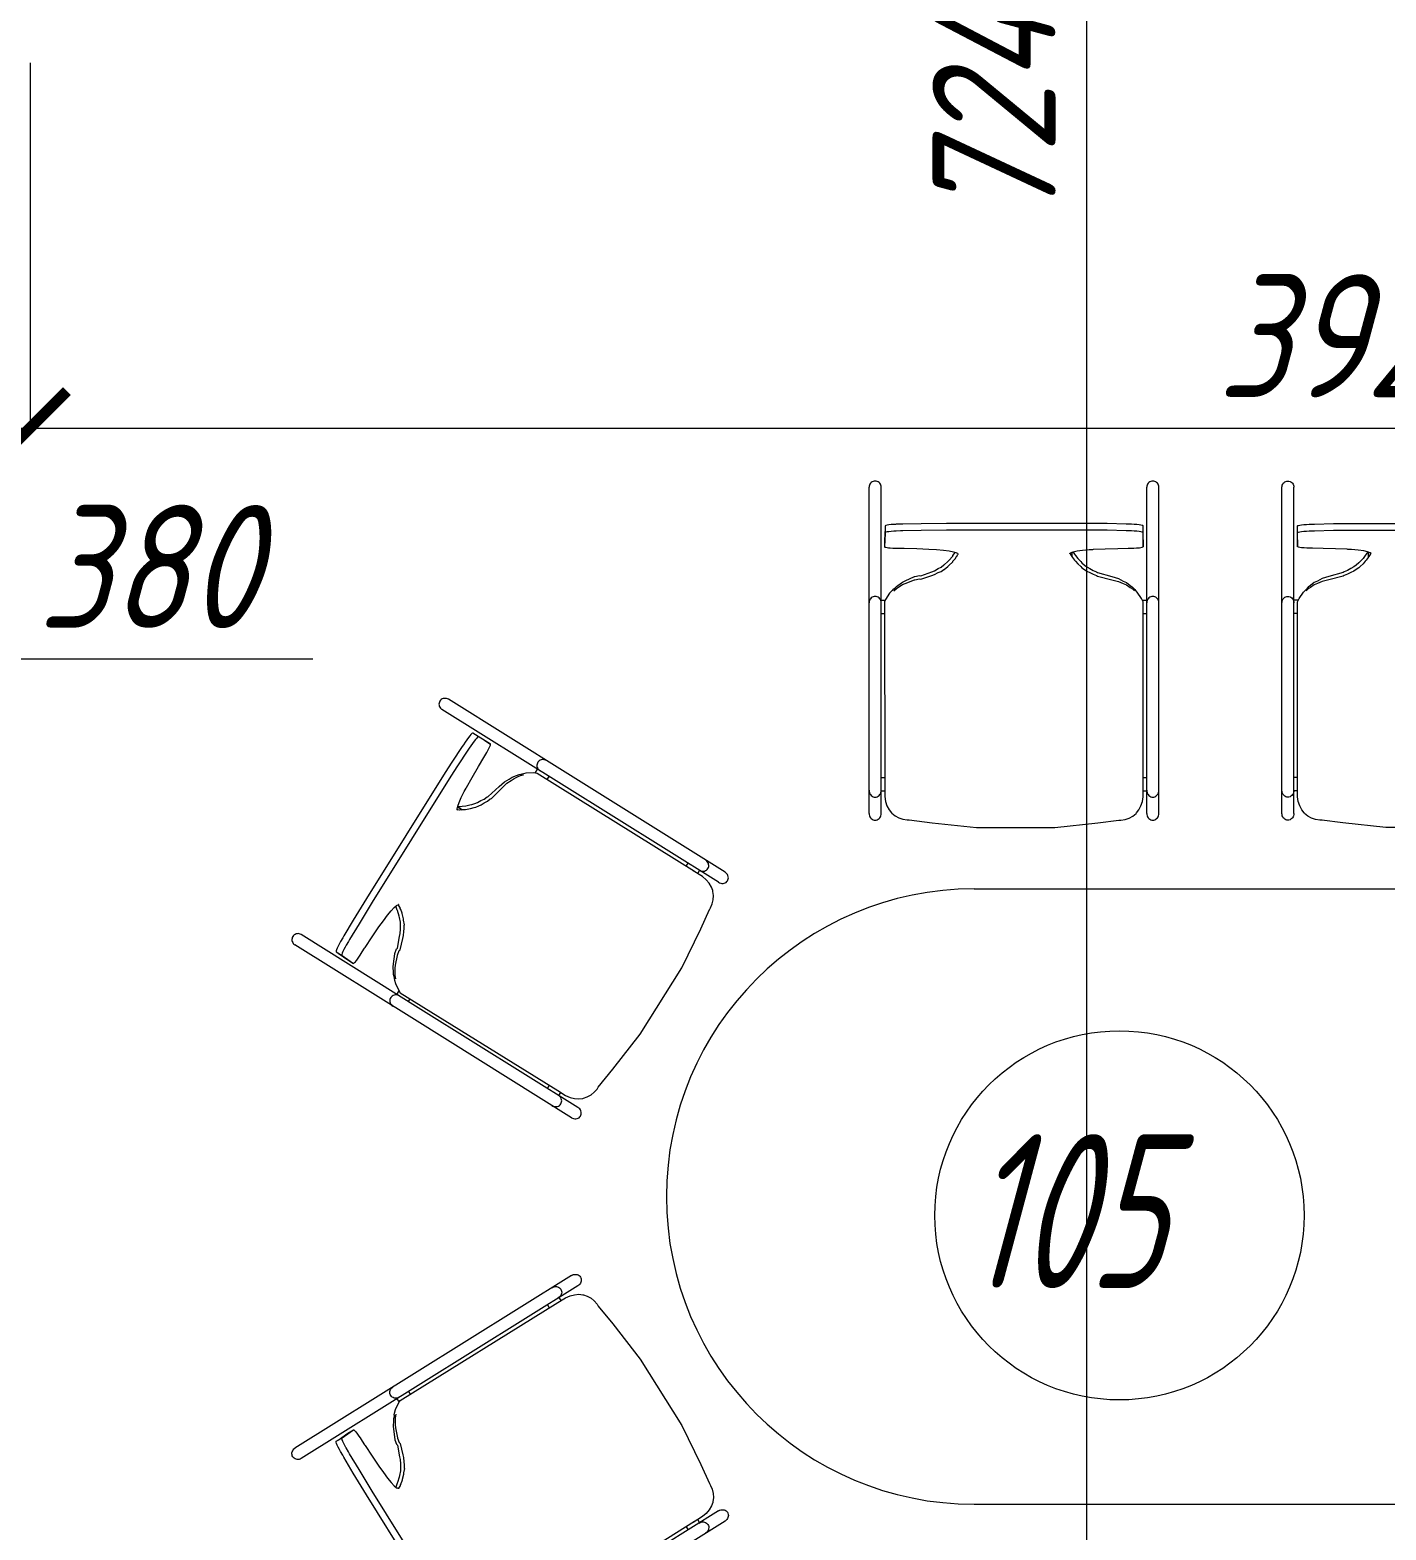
# Model space of a CAD drawing. Header units: millimetres. Extents: x 54 to 1314, y 20 to 614.
# Drawn here: x 251.22 to 273.26, y 464.37 to 488.75 of the extents above; entities that cross this region are included whole.
import ezdxf

# ---------------------------------------------------------------- set-up
doc = ezdxf.new("R2010")
doc.units = ezdxf.units.MM
for name, color, linetype, lineweight in [('A_РАЗМ.ОСНОВНЫЕ', 4, 'Continuous', 13), ('A_ТЕХНОЛОГ', 36, 'Continuous', 9), ('А_МАРК.ПОМЕЩЕНИЙ', 173, 'Continuous', 20)]:
    doc.layers.add(name, color=color, linetype=linetype, lineweight=lineweight)
doc.styles.add('ROMANS', font='romans.shx', dxfattribs={"width": 0.8, "oblique": 15})
doc.styles.add('SPDS', font='romans.shx', dxfattribs={"width": 0.85, "oblique": 15})
doc.dimstyles.new('100', dxfattribs={"dimtxt": 2, "dimasz": 1.2, "dimexe": 0, "dimexo": 1, "dimgap": 0.5, "dimtad": 1, "dimdec": 0, "dimlfac": 100, "dimdsep": 46, "dimtxsty": 'ROMANS', "dimblk1": 'ARCHTICK', "dimblk2": 'ARCHTICK', "dimsah": 1, "dimcen": 2, "dimclrd": 256, "dimclre": 256, "dimclrt": 256, "dimadec": 0, "dimazin": 2, "dimtfac": 1, "dimtdec": 0, "dimtmove": 1, "dimatfit": 3, "dimfxl": 1, "dimtvp": 1.5, "dimtolj": 1, "dimtzin": 0, "dimlwd": -1, "dimlwe": -1, "dimarcsym": 0})

# ---------------------------------------------------------------- blocks, each defined once
blk = doc.blocks.new('_ARCHTICK')
at = {"color": 0, "linetype": 'ByBlock', "const_width": 0.15}
blk.add_lwpolyline([(-0.5, -0.5), (0.5, 0.5)], dxfattribs=at)
blk = doc.blocks.new('*D289')
at = {"layer": 'A_РАЗМ.ОСНОВНЫЕ', "transparency": 16777216}
for p, q in [((269.725, 524.117), (268.388, 524.117)), ((268.388, 524.117), (268.388, 451.717)), ((259.225, 451.717), (268.388, 451.717))]:
    blk.add_line(p, q, dxfattribs=at)
at = {"layer": 'Defpoints', "color": 0, "transparency": 16777216}
for p in [(270.725, 524.117), (258.225, 451.717), (268.388, 451.717)]:
    blk.add_point(p, dxfattribs=at)
at = {"layer": 'A_РАЗМ.ОСНОВНЫЕ', "transparency": 16777216, "xscale": 1.2, "yscale": 1.2, "zscale": 1.2}
for p, rotation in [((268.388, 524.117), 90), ((268.388, 451.717), 270)]:
    blk.add_blockref('_ARCHTICK', p, dxfattribs=dict(at, rotation=rotation))
at = {"layer": 'A_РАЗМ.ОСНОВНЫЕ', "transparency": 16777216, "insert": (266.888, 487.917), "char_height": 2, "attachment_point": 5, "rotation": 90, "style": 'ROMANS'}
blk.add_mtext('\\A1;7240', dxfattribs=at)
blk = doc.blocks.new('*D295')
at = {"layer": 'A_РАЗМ.ОСНОВНЫЕ', "transparency": 16777216}
for p, q in [((247.425, 488.217), (247.425, 482.278)), ((251.225, 488.217), (251.225, 482.278)), ((247.425, 482.278), (251.225, 482.278)), ((249.325, 482.278), (250.45, 478.528)), ((250.45, 478.528), (255.819, 478.528))]:
    blk.add_line(p, q, dxfattribs=at)
at = {"layer": 'Defpoints', "color": 0, "transparency": 16777216}
for p in [(247.425, 489.217), (251.225, 489.217), (251.225, 482.278)]:
    blk.add_point(p, dxfattribs=at)
at = {"layer": 'A_РАЗМ.ОСНОВНЫЕ', "transparency": 16777216, "xscale": 1.2, "yscale": 1.2, "zscale": 1.2, "rotation": 180}
blk.add_blockref('_ARCHTICK', (247.425, 482.278), dxfattribs=at)
at = {"layer": 'A_РАЗМ.ОСНОВНЫЕ', "transparency": 16777216, "xscale": 1.2, "yscale": 1.2, "zscale": 1.2}
blk.add_blockref('_ARCHTICK', (251.225, 482.278), dxfattribs=at)
at = {"layer": 'A_РАЗМ.ОСНОВНЫЕ', "transparency": 16777216, "insert": (253.134, 480.028), "char_height": 2, "attachment_point": 5, "style": 'ROMANS'}
blk.add_mtext('\\A1;380', dxfattribs=at)
blk = doc.blocks.new('*D296')
at = {"layer": 'A_РАЗМ.ОСНОВНЫЕ', "transparency": 16777216}
for p, q in [((251.225, 488.217), (251.225, 482.278)), ((290.425, 484.126), (290.425, 482.278)), ((251.225, 482.278), (290.425, 482.278))]:
    blk.add_line(p, q, dxfattribs=at)
at = {"layer": 'Defpoints', "color": 0, "transparency": 16777216}
for p in [(251.225, 489.217), (290.425, 485.126), (290.425, 482.278)]:
    blk.add_point(p, dxfattribs=at)
at = {"layer": 'A_РАЗМ.ОСНОВНЫЕ', "transparency": 16777216, "xscale": 1.2, "yscale": 1.2, "zscale": 1.2, "rotation": 180}
blk.add_blockref('_ARCHTICK', (251.225, 482.278), dxfattribs=at)
at = {"layer": 'A_РАЗМ.ОСНОВНЫЕ', "transparency": 16777216, "xscale": 1.2, "yscale": 1.2, "zscale": 1.2}
blk.add_blockref('_ARCHTICK', (290.425, 482.278), dxfattribs=at)
at = {"layer": 'A_РАЗМ.ОСНОВНЫЕ', "transparency": 16777216, "insert": (272.853, 483.778), "char_height": 2, "attachment_point": 5, "style": 'ROMANS'}
blk.add_mtext('\\A1;3920', dxfattribs=at)
blk = doc.blocks.new('стул')
at = {"color": 0}
for p, q in [((2726.071, -5035.939), (2726.082, -5035.925)), ((2726.082, -5035.925), (2726.094, -5035.913)), ((2726.094, -5035.913), (2726.109, -5035.903)), ((2726.109, -5035.903), (2726.125, -5035.896)), ((2726.125, -5035.896), (2726.142, -5035.892)), ((2726.142, -5035.892), (2726.159, -5035.89)), ((2728.45, -5035.89), (2726.159, -5035.89)), ((2727.948, -5035.939), (2727.958, -5035.925)), ((2727.958, -5035.925), (2727.971, -5035.913)), ((2727.971, -5035.913), (2727.985, -5035.903)), ((2727.985, -5035.903), (2728.001, -5035.896)), ((2728.001, -5035.896), (2728.019, -5035.892)), ((2728.019, -5035.892), (2728.036, -5035.89)), ((2728.451, -5035.891), (2728.45, -5035.89)), ((2731.459, -5035.89), (2728.451, -5035.89)), ((2731.084, -5035.89), (2731.103, -5035.892)), ((2731.103, -5035.892), (2731.122, -5035.896)), ((2731.122, -5035.896), (2731.139, -5035.903)), ((2731.139, -5035.903), (2731.155, -5035.913)), ((2731.155, -5035.913), (2731.168, -5035.925)), ((2731.168, -5035.925), (2731.179, -5035.939)), ((2731.459, -5035.89), (2731.479, -5035.892)), ((2731.479, -5035.892), (2731.497, -5035.896)), ((2731.497, -5035.896), (2731.514, -5035.903)), ((2731.514, -5035.903), (2731.53, -5035.913)), ((2731.53, -5035.913), (2731.544, -5035.925)), ((2731.544, -5035.925), (2731.555, -5035.939)), ((2726.058, -5035.988), (2726.059, -5035.971)), ((2726.059, -5036.005), (2726.058, -5035.988)), ((2726.059, -5035.971), (2726.064, -5035.955)), ((2726.064, -5036.022), (2726.059, -5036.005)), ((2726.064, -5035.955), (2726.071, -5035.939)), ((2726.071, -5036.037), (2726.064, -5036.022)), ((2726.082, -5036.051), (2726.071, -5036.037)), ((2726.094, -5036.063), (2726.082, -5036.051)), ((2726.109, -5036.073), (2726.094, -5036.063)), ((2726.125, -5036.08), (2726.109, -5036.073)), ((2726.142, -5036.085), (2726.125, -5036.08)), ((2726.159, -5036.086), (2726.142, -5036.085)), ((2728.45, -5036.086), (2726.159, -5036.086)), ((2726.775, -5036.182), (2726.78, -5036.162)), ((2726.78, -5036.162), (2726.786, -5036.151)), ((2726.786, -5036.151), (2726.791, -5036.15)), ((2726.791, -5036.15), (2726.901, -5036.15)), ((2726.828, -5036.15), (2727.017, -5036.138)), ((2726.885, -5036.182), (2726.89, -5036.162)), ((2726.89, -5036.162), (2726.896, -5036.151)), ((2726.896, -5036.151), (2726.901, -5036.15)), ((2726.901, -5036.15), (2726.903, -5036.152)), ((2726.903, -5036.152), (2727.127, -5036.138)), ((2727.017, -5036.138), (2727.127, -5036.138)), ((2727.127, -5036.138), (2727.132, -5036.145)), ((2727.132, -5036.145), (2727.135, -5036.159)), ((2727.135, -5036.159), (2727.139, -5036.18)), ((2727.881, -5036.222), (2727.984, -5036.155)), ((2727.935, -5035.988), (2727.936, -5035.971)), ((2727.936, -5036.005), (2727.935, -5035.988)), ((2727.936, -5035.971), (2727.941, -5035.955)), ((2727.941, -5036.022), (2727.936, -5036.005)), ((2727.941, -5035.955), (2727.948, -5035.939)), ((2727.948, -5036.037), (2727.941, -5036.022)), ((2727.958, -5036.051), (2727.948, -5036.037)), ((2727.971, -5036.063), (2727.958, -5036.051)), ((2727.985, -5036.073), (2727.971, -5036.063)), ((2727.984, -5036.155), (2728.023, -5036.138)), ((2728.001, -5036.08), (2727.985, -5036.073)), ((2727.992, -5036.086), (2727.992, -5036.151)), ((2728.019, -5036.085), (2728.001, -5036.08)), ((2728.036, -5036.086), (2728.019, -5036.085)), ((2728.023, -5036.138), (2731.036, -5036.143)), ((2728.213, -5036.086), (2728.213, -5036.138)), ((2728.45, -5036.086), (2728.451, -5036.085)), ((2731.459, -5036.086), (2728.451, -5036.086)), ((2730.874, -5036.086), (2730.874, -5036.143)), ((2731.036, -5036.143), (2731.184, -5036.143)), ((2731.103, -5036.085), (2731.084, -5036.086)), ((2731.095, -5036.086), (2731.095, -5036.143)), ((2731.122, -5036.08), (2731.103, -5036.085)), ((2731.139, -5036.073), (2731.122, -5036.08)), ((2731.155, -5036.063), (2731.139, -5036.073)), ((2731.168, -5036.051), (2731.155, -5036.063)), ((2731.179, -5036.037), (2731.168, -5036.051)), ((2731.179, -5035.939), (2731.188, -5035.955)), ((2731.188, -5036.022), (2731.179, -5036.037)), ((2731.184, -5036.143), (2731.264, -5036.155)), ((2731.188, -5035.955), (2731.193, -5035.971)), ((2731.193, -5036.005), (2731.188, -5036.022)), ((2731.193, -5035.971), (2731.194, -5035.988)), ((2731.194, -5035.988), (2731.193, -5036.005)), ((2731.264, -5036.155), (2731.265, -5036.156)), ((2731.265, -5036.156), (2731.335, -5036.179)), ((2731.479, -5036.085), (2731.459, -5036.086)), ((2731.497, -5036.08), (2731.479, -5036.085)), ((2731.514, -5036.073), (2731.497, -5036.08)), ((2731.53, -5036.063), (2731.514, -5036.073)), ((2731.544, -5036.051), (2731.53, -5036.063)), ((2731.555, -5036.037), (2731.544, -5036.051)), ((2731.555, -5035.939), (2731.563, -5035.955)), ((2731.563, -5036.022), (2731.555, -5036.037)), ((2731.563, -5035.955), (2731.568, -5035.971)), ((2731.568, -5036.005), (2731.563, -5036.022)), ((2731.568, -5035.971), (2731.569, -5035.988)), ((2731.569, -5035.988), (2731.568, -5036.005)), ((2726.758, -5036.398), (2726.761, -5036.328)), ((2726.758, -5036.435), (2726.758, -5036.398)), ((2726.761, -5036.328), (2726.762, -5036.316)), ((2726.762, -5036.316), (2726.763, -5036.292)), ((2726.763, -5036.292), (2726.766, -5036.248)), ((2726.766, -5036.248), (2726.771, -5036.211)), ((2726.771, -5036.211), (2726.775, -5036.182)), ((2726.868, -5036.398), (2726.871, -5036.328)), ((2726.868, -5036.435), (2726.868, -5036.398)), ((2726.871, -5036.328), (2726.872, -5036.316)), ((2726.872, -5036.316), (2726.873, -5036.292)), ((2726.873, -5036.292), (2726.876, -5036.248)), ((2726.876, -5036.248), (2726.881, -5036.211)), ((2726.881, -5036.211), (2726.885, -5036.182)), ((2727.139, -5036.18), (2727.142, -5036.206)), ((2727.142, -5036.206), (2727.143, -5036.213)), ((2727.143, -5036.213), (2727.144, -5036.231)), ((2727.144, -5036.231), (2727.147, -5036.272)), ((2727.147, -5036.272), (2727.148, -5036.31)), ((2727.148, -5036.31), (2727.15, -5036.373)), ((2727.15, -5036.373), (2727.151, -5036.444)), ((2727.754, -5036.358), (2727.702, -5036.431)), ((2727.786, -5036.358), (2727.741, -5036.431)), ((2727.773, -5036.332), (2727.754, -5036.358)), ((2727.817, -5036.291), (2727.773, -5036.332)), ((2727.803, -5036.332), (2727.786, -5036.358)), ((2727.843, -5036.29), (2727.803, -5036.332)), ((2727.817, -5036.282), (2727.836, -5036.263)), ((2727.817, -5036.316), (2727.817, -5036.282)), ((2727.836, -5036.263), (2727.881, -5036.222)), ((2731.335, -5036.179), (2731.4, -5036.214)), ((2731.4, -5036.214), (2731.449, -5036.253)), ((2731.449, -5036.253), (2731.456, -5036.259)), ((2731.456, -5036.259), (2731.499, -5036.312)), ((2731.499, -5036.312), (2731.532, -5036.372)), ((2731.532, -5036.372), (2731.554, -5036.438)), ((2726.752, -5036.734), (2726.758, -5036.435)), ((2726.862, -5036.734), (2726.868, -5036.435)), ((2727.151, -5036.444), (2727.15, -5036.457)), ((2727.15, -5036.457), (2727.155, -5036.665)), ((2727.61, -5036.633), (2727.595, -5036.71)), ((2727.611, -5036.628), (2727.61, -5036.633)), ((2727.682, -5036.476), (2727.611, -5036.628)), ((2727.661, -5036.633), (2727.648, -5036.71)), ((2727.662, -5036.628), (2727.661, -5036.633)), ((2727.723, -5036.476), (2727.662, -5036.628)), ((2727.702, -5036.431), (2727.682, -5036.476)), ((2727.741, -5036.431), (2727.723, -5036.476)), ((2731.554, -5036.438), (2731.566, -5036.506)), ((2731.566, -5036.506), (2731.566, -5036.541)), ((2731.566, -5036.541), (2731.612, -5036.914)), ((2726.746, -5037.146), (2726.752, -5036.734)), ((2726.856, -5037.146), (2726.862, -5036.734)), ((2727.155, -5036.665), (2727.163, -5036.862)), ((2727.163, -5036.862), (2727.17, -5036.985)), ((2727.6, -5036.728), (2727.531, -5036.908)), ((2727.651, -5036.728), (2727.591, -5036.908)), ((2727.595, -5036.71), (2727.6, -5036.728)), ((2727.648, -5036.71), (2727.651, -5036.728)), ((2727.17, -5036.985), (2727.18, -5037.098)), ((2727.18, -5037.098), (2727.192, -5037.191)), ((2727.42, -5037.109), (2727.365, -5037.166)), ((2727.421, -5037.105), (2727.42, -5037.109)), ((2727.456, -5037.058), (2727.421, -5037.105)), ((2727.494, -5037.109), (2727.446, -5037.166)), ((2727.479, -5037.013), (2727.456, -5037.058)), ((2727.515, -5036.952), (2727.479, -5037.013)), ((2727.495, -5037.105), (2727.494, -5037.109)), ((2727.526, -5037.058), (2727.495, -5037.105)), ((2727.531, -5036.908), (2727.515, -5036.952)), ((2727.546, -5037.013), (2727.526, -5037.058)), ((2727.577, -5036.952), (2727.546, -5037.013)), ((2727.591, -5036.908), (2727.577, -5036.952)), ((2731.612, -5036.914), (2731.687, -5037.634)), ((2726.746, -5039.56), (2726.746, -5037.146)), ((2726.856, -5039.56), (2726.856, -5037.146)), ((2727.192, -5037.191), (2727.206, -5037.261)), ((2727.206, -5037.261), (2727.22, -5037.307)), ((2727.269, -5037.251), (2727.215, -5037.292)), ((2727.22, -5037.307), (2727.228, -5037.317)), ((2727.228, -5037.317), (2727.232, -5037.327)), ((2727.232, -5037.327), (2727.24, -5037.328)), ((2727.24, -5037.337), (2727.24, -5037.337)), ((2727.244, -5037.338), (2727.24, -5037.338)), ((2727.257, -5037.326), (2727.244, -5037.338)), ((2727.286, -5037.313), (2727.257, -5037.326)), ((2727.278, -5037.247), (2727.269, -5037.251)), ((2727.349, -5037.185), (2727.278, -5037.247)), ((2727.291, -5037.305), (2727.286, -5037.313)), ((2727.299, -5037.3), (2727.291, -5037.305)), ((2727.315, -5037.292), (2727.299, -5037.3)), ((2727.362, -5037.251), (2727.315, -5037.292)), ((2727.365, -5037.166), (2727.349, -5037.185)), ((2727.37, -5037.247), (2727.362, -5037.251)), ((2727.432, -5037.185), (2727.37, -5037.247)), ((2727.446, -5037.166), (2727.432, -5037.185)), ((2731.687, -5037.634), (2731.688, -5038.905)), ((2731.688, -5038.905), (2731.612, -5039.607)), ((2727.195, -5039.267), (2727.183, -5039.355)), ((2727.209, -5039.203), (2727.195, -5039.267)), ((2727.224, -5039.163), (2727.209, -5039.203)), ((2727.21, -5039.201), (2727.249, -5039.225)), ((2727.292, -5039.189), (2727.214, -5039.189)), ((2727.227, -5039.161), (2727.224, -5039.163)), ((2727.235, -5039.148), (2727.227, -5039.161)), ((2727.24, -5039.158), (2727.229, -5039.158)), ((2727.24, -5039.149), (2727.235, -5039.148)), ((2727.24, -5039.149), (2727.24, -5039.149)), ((2727.24, -5039.157), (2727.257, -5039.166)), ((2727.249, -5039.225), (2727.269, -5039.243)), ((2727.257, -5039.166), (2727.264, -5039.168)), ((2727.264, -5039.168), (2727.292, -5039.189)), ((2727.269, -5039.243), (2727.318, -5039.278)), ((2727.292, -5039.189), (2727.293, -5039.188)), ((2727.293, -5039.188), (2727.299, -5039.193)), ((2727.299, -5039.193), (2727.345, -5039.225)), ((2727.318, -5039.278), (2727.365, -5039.327)), ((2727.345, -5039.225), (2727.362, -5039.243)), ((2727.362, -5039.243), (2727.405, -5039.278)), ((2727.365, -5039.327), (2727.389, -5039.348)), ((2727.405, -5039.278), (2727.446, -5039.327)), ((2727.446, -5039.327), (2727.467, -5039.348)), ((2726.748, -5039.758), (2726.746, -5039.56)), ((2726.858, -5039.758), (2726.856, -5039.56)), ((2727.167, -5039.534), (2727.158, -5039.724)), ((2727.168, -5039.526), (2727.167, -5039.534)), ((2727.172, -5039.463), (2727.168, -5039.526)), ((2727.183, -5039.355), (2727.172, -5039.463)), ((2727.389, -5039.348), (2727.423, -5039.389)), ((2727.423, -5039.389), (2727.451, -5039.425)), ((2727.451, -5039.425), (2727.479, -5039.478)), ((2727.467, -5039.348), (2727.496, -5039.389)), ((2727.479, -5039.478), (2727.511, -5039.53)), ((2727.496, -5039.389), (2727.521, -5039.425)), ((2727.511, -5039.53), (2727.532, -5039.586)), ((2727.521, -5039.425), (2727.546, -5039.478)), ((2727.546, -5039.478), (2727.574, -5039.53)), ((2727.574, -5039.53), (2727.593, -5039.586)), ((2726.757, -5040.065), (2726.748, -5039.758)), ((2726.867, -5040.065), (2726.858, -5039.758)), ((2727.158, -5039.724), (2727.152, -5039.928)), ((2727.532, -5039.586), (2727.547, -5039.6)), ((2727.547, -5039.6), (2727.611, -5039.834)), ((2727.593, -5039.586), (2727.605, -5039.6)), ((2727.605, -5039.6), (2727.661, -5039.834)), ((2731.612, -5039.607), (2731.569, -5039.946)), ((2726.757, -5040.099), (2726.757, -5040.065)), ((2726.867, -5040.099), (2726.867, -5040.065)), ((2727.152, -5039.928), (2727.15, -5040.1)), ((2727.61, -5039.834), (2727.642, -5039.943)), ((2727.642, -5039.943), (2727.684, -5040.018)), ((2727.661, -5039.834), (2727.689, -5039.943)), ((2727.684, -5040.018), (2727.709, -5040.071)), ((2727.689, -5039.943), (2727.725, -5040.018)), ((2727.725, -5040.018), (2727.747, -5040.071)), ((2731.557, -5040.048), (2731.535, -5040.113)), ((2731.569, -5039.979), (2731.557, -5040.048)), ((2731.569, -5039.944), (2731.569, -5039.979)), ((2726.759, -5040.151), (2726.757, -5040.099)), ((2726.762, -5040.196), (2726.759, -5040.151)), ((2726.765, -5040.24), (2726.762, -5040.196)), ((2726.769, -5040.276), (2726.765, -5040.24)), ((2726.773, -5040.306), (2726.769, -5040.276)), ((2726.778, -5040.327), (2726.773, -5040.306)), ((2726.869, -5040.151), (2726.867, -5040.099)), ((2726.872, -5040.196), (2726.869, -5040.151)), ((2726.875, -5040.24), (2726.872, -5040.196)), ((2726.879, -5040.276), (2726.875, -5040.24)), ((2726.883, -5040.306), (2726.879, -5040.276)), ((2726.888, -5040.327), (2726.883, -5040.306)), ((2727.138, -5040.305), (2727.134, -5040.324)), ((2727.141, -5040.28), (2727.138, -5040.305)), ((2727.142, -5040.265), (2727.141, -5040.28)), ((2727.145, -5040.234), (2727.142, -5040.265)), ((2727.147, -5040.191), (2727.145, -5040.234)), ((2727.15, -5040.1), (2727.147, -5040.191)), ((2727.709, -5040.071), (2727.754, -5040.133)), ((2727.747, -5040.071), (2727.786, -5040.133)), ((2727.754, -5040.133), (2727.781, -5040.169)), ((2727.781, -5040.169), (2727.82, -5040.204)), ((2727.786, -5040.133), (2727.81, -5040.169)), ((2727.81, -5040.169), (2727.843, -5040.203)), ((2727.817, -5040.197), (2727.817, -5040.177)), ((2727.834, -5040.215), (2727.817, -5040.197)), ((2727.823, -5040.204), (2727.82, -5040.204)), ((2727.864, -5040.244), (2727.834, -5040.215)), ((2727.965, -5040.313), (2727.864, -5040.244)), ((2731.338, -5040.306), (2731.268, -5040.33)), ((2731.403, -5040.271), (2731.338, -5040.306)), ((2731.449, -5040.235), (2731.403, -5040.271)), ((2731.459, -5040.227), (2731.449, -5040.235)), ((2731.502, -5040.173), (2731.459, -5040.227)), ((2731.535, -5040.113), (2731.502, -5040.173)), ((2726.058, -5040.498), (2726.059, -5040.481)), ((2726.059, -5040.515), (2726.058, -5040.498)), ((2726.059, -5040.481), (2726.064, -5040.464)), ((2726.064, -5040.531), (2726.059, -5040.515)), ((2726.064, -5040.464), (2726.071, -5040.449)), ((2726.071, -5040.547), (2726.064, -5040.531)), ((2726.071, -5040.449), (2726.082, -5040.435)), ((2726.082, -5040.561), (2726.071, -5040.547)), ((2726.082, -5040.435), (2726.094, -5040.423)), ((2726.094, -5040.423), (2726.109, -5040.413)), ((2726.109, -5040.413), (2726.125, -5040.406)), ((2726.125, -5040.406), (2726.142, -5040.401)), ((2726.142, -5040.401), (2726.159, -5040.4)), ((2728.45, -5040.4), (2726.159, -5040.4)), ((2726.783, -5040.339), (2726.778, -5040.327)), ((2726.786, -5040.34), (2726.783, -5040.339)), ((2727.125, -5040.34), (2726.786, -5040.34)), ((2726.893, -5040.339), (2726.888, -5040.327)), ((2726.896, -5040.34), (2726.893, -5040.339)), ((2727.016, -5040.341), (2727.015, -5040.34)), ((2727.016, -5040.341), (2727.126, -5040.341)), ((2727.126, -5040.341), (2727.125, -5040.34)), ((2727.13, -5040.336), (2727.126, -5040.341)), ((2727.134, -5040.324), (2727.13, -5040.336)), ((2727.935, -5040.498), (2727.936, -5040.481)), ((2727.936, -5040.515), (2727.935, -5040.498)), ((2727.936, -5040.481), (2727.941, -5040.464)), ((2727.941, -5040.531), (2727.936, -5040.515)), ((2727.941, -5040.464), (2727.948, -5040.449)), ((2727.948, -5040.547), (2727.941, -5040.531)), ((2727.948, -5040.449), (2727.958, -5040.435)), ((2727.958, -5040.561), (2727.948, -5040.547)), ((2727.958, -5040.435), (2727.971, -5040.423)), ((2728.022, -5040.34), (2727.965, -5040.313)), ((2727.971, -5040.423), (2727.985, -5040.413)), ((2727.985, -5040.413), (2728.001, -5040.406)), ((2727.992, -5040.326), (2727.992, -5040.4)), ((2728.001, -5040.406), (2728.019, -5040.401)), ((2728.019, -5040.401), (2728.036, -5040.4)), ((2731.036, -5040.342), (2728.022, -5040.34)), ((2728.213, -5040.34), (2728.213, -5040.4)), ((2728.451, -5040.401), (2728.45, -5040.4)), ((2731.459, -5040.4), (2728.451, -5040.4)), ((2730.874, -5040.342), (2730.874, -5040.4)), ((2731.188, -5040.342), (2731.01, -5040.342)), ((2731.084, -5040.4), (2731.103, -5040.401)), ((2731.095, -5040.342), (2731.095, -5040.4)), ((2731.103, -5040.401), (2731.122, -5040.406)), ((2731.122, -5040.406), (2731.139, -5040.413)), ((2731.139, -5040.413), (2731.155, -5040.423)), ((2731.155, -5040.423), (2731.168, -5040.435)), ((2731.168, -5040.435), (2731.179, -5040.449)), ((2731.179, -5040.547), (2731.168, -5040.561)), ((2731.179, -5040.449), (2731.188, -5040.464)), ((2731.188, -5040.531), (2731.179, -5040.547)), ((2731.265, -5040.33), (2731.188, -5040.342)), ((2731.188, -5040.464), (2731.193, -5040.481)), ((2731.193, -5040.515), (2731.188, -5040.531)), ((2731.193, -5040.481), (2731.194, -5040.498)), ((2731.194, -5040.498), (2731.193, -5040.515)), ((2731.268, -5040.33), (2731.265, -5040.33)), ((2731.459, -5040.4), (2731.479, -5040.401)), ((2731.479, -5040.401), (2731.497, -5040.406)), ((2731.497, -5040.406), (2731.514, -5040.413)), ((2731.514, -5040.413), (2731.53, -5040.423)), ((2731.53, -5040.423), (2731.544, -5040.435)), ((2731.544, -5040.435), (2731.555, -5040.449)), ((2731.555, -5040.547), (2731.544, -5040.561)), ((2731.555, -5040.449), (2731.563, -5040.464)), ((2731.563, -5040.531), (2731.555, -5040.547)), ((2731.563, -5040.464), (2731.568, -5040.481)), ((2731.568, -5040.515), (2731.563, -5040.531)), ((2731.568, -5040.481), (2731.569, -5040.498)), ((2731.569, -5040.498), (2731.568, -5040.515)), ((2726.094, -5040.573), (2726.082, -5040.561)), ((2726.109, -5040.583), (2726.094, -5040.573)), ((2726.125, -5040.59), (2726.109, -5040.583)), ((2726.142, -5040.594), (2726.125, -5040.59)), ((2726.159, -5040.596), (2726.142, -5040.594)), ((2728.45, -5040.596), (2726.159, -5040.596)), ((2727.971, -5040.573), (2727.958, -5040.561)), ((2727.985, -5040.583), (2727.971, -5040.573)), ((2728.001, -5040.59), (2727.985, -5040.583)), ((2728.019, -5040.594), (2728.001, -5040.59)), ((2728.036, -5040.596), (2728.019, -5040.594)), ((2728.45, -5040.596), (2728.451, -5040.595)), ((2731.459, -5040.596), (2728.451, -5040.596)), ((2731.103, -5040.594), (2731.084, -5040.596)), ((2731.122, -5040.59), (2731.103, -5040.594)), ((2731.139, -5040.583), (2731.122, -5040.59)), ((2731.155, -5040.573), (2731.139, -5040.583)), ((2731.168, -5040.561), (2731.155, -5040.573)), ((2731.479, -5040.594), (2731.459, -5040.596)), ((2731.497, -5040.59), (2731.479, -5040.594)), ((2731.514, -5040.583), (2731.497, -5040.59)), ((2731.53, -5040.573), (2731.514, -5040.583)), ((2731.544, -5040.561), (2731.53, -5040.573))]:
    blk.add_line(p, q, dxfattribs=at)
blk = doc.blocks.new('стул 2')
at = {"color": 0}
for p, q in [((2743.04, -5051.73), (2741.535, -5054.336)), ((2743.05, -5051.714), (2743.04, -5051.73)), ((2743.064, -5051.7), (2743.05, -5051.714)), ((2743.078, -5051.689), (2743.064, -5051.7)), ((2743.095, -5051.68), (2743.078, -5051.689)), ((2743.112, -5051.675), (2743.095, -5051.68)), ((2743.13, -5051.672), (2743.112, -5051.675)), ((2743.147, -5051.673), (2743.13, -5051.672)), ((2743.164, -5051.677), (2743.147, -5051.673)), ((2743.18, -5051.684), (2743.164, -5051.677)), ((2743.193, -5051.694), (2743.18, -5051.684)), ((2743.205, -5051.706), (2743.193, -5051.694)), ((2743.215, -5051.721), (2743.205, -5051.706)), ((2743.221, -5051.738), (2743.215, -5051.721)), ((2743.225, -5051.755), (2743.221, -5051.738)), ((2743.226, -5051.774), (2743.225, -5051.755)), ((2743.209, -5051.828), (2741.705, -5054.434)), ((2742.891, -5052.014), (2742.876, -5052.026)), ((2742.907, -5052.005), (2742.891, -5052.014)), ((2742.924, -5052), (2742.907, -5052.005)), ((2742.942, -5051.997), (2742.924, -5052)), ((2742.959, -5051.998), (2742.942, -5051.997)), ((2742.976, -5052.002), (2742.959, -5051.998)), ((2742.992, -5052.009), (2742.976, -5052.002)), ((2743.006, -5052.019), (2742.992, -5052.009)), ((2743.23, -5051.98), (2743.174, -5052.029)), ((2743.209, -5051.828), (2743.218, -5051.811)), ((2743.218, -5051.811), (2743.223, -5051.793)), ((2743.223, -5051.793), (2743.226, -5051.774)), ((2743.292, -5051.942), (2743.23, -5051.98)), ((2743.347, -5051.919), (2743.292, -5051.942)), ((2743.359, -5051.915), (2743.347, -5051.919)), ((2743.427, -5051.905), (2743.359, -5051.915)), ((2743.495, -5051.907), (2743.427, -5051.905)), ((2743.563, -5051.92), (2743.495, -5051.907)), ((2743.628, -5051.944), (2743.563, -5051.92)), ((2743.659, -5051.961), (2743.628, -5051.944)), ((2743.972, -5052.092), (2743.657, -5051.961)), ((2743.048, -5052.224), (2741.542, -5054.835)), ((2742.863, -5052.039), (2742.852, -5052.055)), ((2742.876, -5052.026), (2742.863, -5052.039)), ((2743.018, -5052.031), (2743.006, -5052.019)), ((2743.027, -5052.046), (2743.018, -5052.031)), ((2743.022, -5052.153), (2743.03, -5052.136)), ((2743.034, -5052.063), (2743.027, -5052.046)), ((2743.077, -5052.173), (2743.027, -5052.144)), ((2743.03, -5052.136), (2743.035, -5052.118)), ((2743.037, -5052.08), (2743.034, -5052.063)), ((2743.124, -5052.092), (2743.035, -5052.247)), ((2743.035, -5052.118), (2743.038, -5052.099)), ((2743.038, -5052.099), (2743.037, -5052.08)), ((2743.173, -5052.031), (2743.124, -5052.092)), ((2743.174, -5052.029), (2743.173, -5052.031)), ((2744.618, -5052.378), (2743.972, -5052.092)), ((2742.967, -5052.364), (2742.917, -5052.335)), ((2745.718, -5053.014), (2744.618, -5052.378)), ((2746.305, -5053.439), (2745.718, -5053.014)), ((2746.604, -5053.665), (2746.305, -5053.439)), ((2746.635, -5053.683), (2746.604, -5053.665)), ((2746.688, -5053.727), (2746.635, -5053.683)), ((2746.734, -5053.779), (2746.688, -5053.727)), ((2746.769, -5053.838), (2746.734, -5053.779)), ((2746.794, -5053.902), (2746.769, -5053.838)), ((2746.796, -5053.911), (2746.794, -5053.902)), ((2746.805, -5053.973), (2746.796, -5053.911)), ((2746.969, -5053.955), (2746.956, -5053.969)), ((2746.984, -5053.944), (2746.969, -5053.955)), ((2747, -5053.935), (2746.984, -5053.944)), ((2747.018, -5053.93), (2747, -5053.935)), ((2747.035, -5053.927), (2747.018, -5053.93)), ((2747.053, -5053.928), (2747.035, -5053.927)), ((2747.07, -5053.932), (2747.053, -5053.928)), ((2747.085, -5053.939), (2747.07, -5053.932)), ((2747.099, -5053.949), (2747.085, -5053.939)), ((2747.111, -5053.961), (2747.099, -5053.949)), ((2747.12, -5053.976), (2747.111, -5053.961)), ((2746.945, -5053.985), (2745.441, -5056.591)), ((2747.115, -5054.083), (2745.611, -5056.689)), ((2746.684, -5054.323), (2746.758, -5054.195)), ((2746.758, -5054.195), (2746.788, -5054.119)), ((2746.788, -5054.118), (2746.802, -5054.046)), ((2746.788, -5054.119), (2746.788, -5054.118)), ((2746.802, -5054.046), (2746.805, -5053.973)), ((2746.956, -5053.969), (2746.945, -5053.985)), ((2747.115, -5054.083), (2747.123, -5054.066)), ((2747.127, -5053.993), (2747.12, -5053.976)), ((2747.123, -5054.066), (2747.129, -5054.048)), ((2747.13, -5054.01), (2747.127, -5053.993)), ((2747.129, -5054.048), (2747.131, -5054.029)), ((2747.131, -5054.029), (2747.13, -5054.01)), ((2741.535, -5054.336), (2740.39, -5056.32)), ((2741.705, -5054.434), (2740.559, -5056.418)), ((2741.535, -5054.336), (2741.536, -5054.336)), ((2741.704, -5054.434), (2741.705, -5054.434)), ((2745.182, -5056.935), (2746.684, -5054.323)), ((2746.763, -5054.301), (2746.714, -5054.272)), ((2746.768, -5054.294), (2746.758, -5054.31)), ((2746.781, -5054.28), (2746.768, -5054.294)), ((2746.796, -5054.269), (2746.781, -5054.28)), ((2746.813, -5054.26), (2746.796, -5054.269)), ((2746.83, -5054.255), (2746.813, -5054.26)), ((2746.848, -5054.252), (2746.83, -5054.255)), ((2746.865, -5054.253), (2746.848, -5054.252)), ((2746.882, -5054.257), (2746.865, -5054.253)), ((2746.897, -5054.264), (2746.882, -5054.257)), ((2746.911, -5054.274), (2746.897, -5054.264)), ((2746.923, -5054.286), (2746.911, -5054.274)), ((2746.933, -5054.301), (2746.923, -5054.286)), ((2746.927, -5054.408), (2746.936, -5054.391)), ((2746.939, -5054.318), (2746.933, -5054.301)), ((2746.936, -5054.391), (2746.941, -5054.373)), ((2746.943, -5054.335), (2746.939, -5054.318)), ((2746.941, -5054.373), (2746.943, -5054.354)), ((2746.943, -5054.354), (2746.943, -5054.335)), ((2741.328, -5054.695), (2741.32, -5054.711)), ((2741.638, -5054.669), (2741.586, -5054.639)), ((2746.653, -5054.492), (2746.604, -5054.463)), ((2741.316, -5054.728), (2741.314, -5054.745)), ((2741.314, -5054.745), (2741.315, -5054.763)), ((2741.315, -5054.763), (2741.319, -5054.78)), ((2741.32, -5054.711), (2741.316, -5054.728)), ((2741.319, -5054.78), (2741.326, -5054.795)), ((2741.326, -5054.795), (2741.336, -5054.81)), ((2741.336, -5054.81), (2741.348, -5054.822)), ((2741.348, -5054.822), (2741.362, -5054.832)), ((2741.362, -5054.832), (2741.378, -5054.839)), ((2741.378, -5054.839), (2741.394, -5054.843)), ((2741.394, -5054.843), (2741.411, -5054.845)), ((2741.411, -5054.845), (2741.429, -5054.843)), ((2741.429, -5054.843), (2741.445, -5054.838)), ((2741.445, -5054.838), (2741.461, -5054.83)), ((2741.461, -5054.83), (2741.475, -5054.82)), ((2741.475, -5054.82), (2741.488, -5054.807)), ((2741.54, -5054.868), (2741.476, -5054.831)), ((2741.488, -5054.807), (2741.498, -5054.793)), ((2741.542, -5054.835), (2741.537, -5054.898)), ((2741.537, -5054.898), (2741.547, -5055.02)), ((2741.547, -5055.02), (2741.557, -5055.06)), ((2741.557, -5055.06), (2741.564, -5055.084)), ((2741.561, -5055.075), (2741.559, -5055.079)), ((2741.57, -5055.129), (2741.559, -5055.079)), ((2741.564, -5055.084), (2741.581, -5055.094)), ((2741.587, -5055.171), (2741.57, -5055.129)), ((2741.585, -5055.104), (2741.572, -5055.059)), ((2741.604, -5055.143), (2741.585, -5055.104)), ((2741.619, -5055.241), (2741.587, -5055.171)), ((2741.638, -5055.208), (2741.604, -5055.143)), ((2741.652, -5055.289), (2741.619, -5055.241)), ((2741.673, -5055.253), (2741.638, -5055.208)), ((2741.697, -5055.363), (2741.652, -5055.289)), ((2741.72, -5055.323), (2741.673, -5055.253)), ((2741.775, -5055.444), (2741.697, -5055.363)), ((2741.8, -5055.401), (2741.72, -5055.323)), ((2741.975, -5055.566), (2741.8, -5055.401)), ((2741.094, -5055.612), (2740.925, -5055.906)), ((2741.039, -5055.706), (2741.094, -5055.611)), ((2741.1, -5055.609), (2741.094, -5055.611)), ((2741.094, -5055.611), (2741.094, -5055.612)), ((2741.113, -5055.612), (2741.1, -5055.609)), ((2741.131, -5055.618), (2741.113, -5055.612)), ((2741.154, -5055.628), (2741.131, -5055.618)), ((2741.168, -5055.634), (2741.154, -5055.628)), ((2741.196, -5055.648), (2741.168, -5055.634)), ((2741.234, -5055.667), (2741.196, -5055.648)), ((2741.314, -5055.71), (2741.234, -5055.667)), ((2741.946, -5055.616), (2741.775, -5055.444)), ((2741.95, -5055.636), (2741.946, -5055.616)), ((2741.989, -5055.683), (2741.95, -5055.636)), ((2741.98, -5055.584), (2741.975, -5055.566)), ((2742.02, -5055.628), (2741.98, -5055.584)), ((2742.051, -5055.678), (2742.02, -5055.628)), ((2740.925, -5055.906), (2740.924, -5055.909)), ((2740.924, -5055.909), (2740.932, -5055.919)), ((2740.98, -5055.81), (2740.979, -5055.813)), ((2740.979, -5055.813), (2740.987, -5055.824)), ((2740.987, -5055.824), (2741.003, -5055.838)), ((2741.003, -5055.838), (2741.026, -5055.857)), ((2741.026, -5055.857), (2741.056, -5055.879)), ((2741.039, -5055.706), (2741.039, -5055.707)), ((2741.056, -5055.879), (2741.092, -5055.903)), ((2741.092, -5055.903), (2741.13, -5055.928)), ((2741.464, -5055.794), (2741.314, -5055.71)), ((2741.644, -5055.891), (2741.464, -5055.794)), ((2741.813, -5055.978), (2741.644, -5055.891)), ((2742.017, -5055.736), (2741.989, -5055.683)), ((2742.049, -5055.787), (2742.017, -5055.736)), ((2742.066, -5055.829), (2742.049, -5055.787)), ((2742.084, -5055.726), (2742.051, -5055.678)), ((2742.085, -5055.879), (2742.066, -5055.829)), ((2742.103, -5055.766), (2742.084, -5055.726)), ((2742.091, -5055.911), (2742.085, -5055.879)), ((2742.11, -5055.975), (2742.091, -5055.911)), ((2742.124, -5055.812), (2742.103, -5055.766)), ((2742.132, -5055.841), (2742.124, -5055.812)), ((2742.153, -5055.9), (2742.132, -5055.841)), ((2742.162, -5055.955), (2742.153, -5055.9)), ((2740.932, -5055.919), (2740.948, -5055.934)), ((2740.948, -5055.934), (2740.971, -5055.952)), ((2740.971, -5055.952), (2741.001, -5055.974)), ((2741.001, -5055.974), (2741.037, -5055.998)), ((2741.037, -5055.998), (2741.075, -5056.023)), ((2741.075, -5056.023), (2741.119, -5056.051)), ((2741.119, -5056.051), (2741.148, -5056.068)), ((2741.13, -5055.928), (2741.174, -5055.955)), ((2741.148, -5056.068), (2741.41, -5056.229)), ((2741.174, -5055.955), (2741.203, -5055.973)), ((2741.203, -5055.973), (2741.465, -5056.134)), ((2741.465, -5056.134), (2741.635, -5056.235)), ((2741.821, -5055.982), (2741.813, -5055.978)), ((2741.877, -5056.009), (2741.821, -5055.982)), ((2741.976, -5056.054), (2741.877, -5056.009)), ((2742.058, -5056.087), (2741.976, -5056.054)), ((2742.121, -5056.108), (2742.058, -5056.087)), ((2742.116, -5056.035), (2742.11, -5055.975)), ((2742.122, -5056.062), (2742.116, -5056.035)), ((2742.162, -5056.115), (2742.121, -5056.108)), ((2742.123, -5056.108), (2742.122, -5056.062)), ((2742.174, -5056.043), (2742.135, -5056.11)), ((2742.17, -5055.979), (2742.162, -5055.955)), ((2742.166, -5056.113), (2742.162, -5056.115)), ((2742.182, -5056.112), (2742.166, -5056.113)), ((2742.174, -5056.035), (2742.17, -5055.979)), ((2742.175, -5056.104), (2742.17, -5056.113)), ((2742.176, -5056.042), (2742.174, -5056.035)), ((2742.174, -5056.043), (2742.176, -5056.042)), ((2742.179, -5056.078), (2742.174, -5056.043)), ((2742.176, -5056.104), (2742.177, -5056.084)), ((2742.177, -5056.084), (2742.179, -5056.078)), ((2742.183, -5056.108), (2742.182, -5056.112)), ((2742.183, -5056.108), (2742.183, -5056.108)), ((2740.377, -5056.353), (2740.376, -5056.371)), ((2740.376, -5056.371), (2740.377, -5056.388)), ((2740.382, -5056.336), (2740.377, -5056.353)), ((2740.377, -5056.388), (2740.381, -5056.405)), ((2740.39, -5056.32), (2740.382, -5056.336)), ((2741.41, -5056.229), (2741.58, -5056.33)), ((2741.58, -5056.33), (2743.671, -5057.537)), ((2741.635, -5056.235), (2743.726, -5057.442)), ((2740.381, -5056.405), (2740.388, -5056.421)), ((2740.388, -5056.421), (2740.398, -5056.435)), ((2740.398, -5056.435), (2740.41, -5056.447)), ((2740.41, -5056.447), (2740.424, -5056.457)), ((2740.424, -5056.457), (2740.439, -5056.464)), ((2740.439, -5056.464), (2740.456, -5056.469)), ((2740.456, -5056.469), (2740.473, -5056.47)), ((2740.473, -5056.47), (2740.49, -5056.468)), ((2740.49, -5056.468), (2740.507, -5056.463)), ((2740.507, -5056.463), (2740.523, -5056.456)), ((2740.523, -5056.456), (2740.537, -5056.445)), ((2740.537, -5056.445), (2740.549, -5056.433)), ((2740.549, -5056.433), (2740.559, -5056.418)), ((2745.441, -5056.591), (2744.295, -5058.575)), ((2745.441, -5056.591), (2745.441, -5056.591)), ((2745.611, -5056.689), (2744.465, -5058.673)), ((2745.322, -5056.796), (2745.277, -5056.77)), ((2745.61, -5056.688), (2745.611, -5056.689)), ((2743.753, -5057.009), (2743.752, -5057.013)), ((2743.752, -5057.014), (2743.752, -5057.014)), ((2743.77, -5057.005), (2743.753, -5057.009)), ((2743.757, -5057.026), (2743.76, -5057.018)), ((2743.763, -5057.035), (2743.757, -5057.026)), ((2743.768, -5057.046), (2743.763, -5057.035)), ((2743.801, -5057.081), (2743.768, -5057.046)), ((2743.796, -5056.986), (2743.77, -5057.005)), ((2743.841, -5057.031), (2743.779, -5057.058)), ((2743.805, -5056.985), (2743.796, -5056.986)), ((2743.855, -5057.128), (2743.801, -5057.081)), ((2743.814, -5056.982), (2743.805, -5056.985)), ((2743.829, -5056.971), (2743.814, -5056.982)), ((2743.887, -5056.951), (2743.829, -5056.971)), ((2743.849, -5057.026), (2743.841, -5057.031)), ((2743.938, -5056.995), (2743.849, -5057.026)), ((2743.929, -5057.185), (2743.855, -5057.128)), ((2743.895, -5056.947), (2743.887, -5056.951)), ((2743.979, -5056.923), (2743.895, -5056.947)), ((2743.962, -5056.991), (2743.938, -5056.995)), ((2744.039, -5056.971), (2743.962, -5056.991)), ((2744.003, -5056.921), (2743.979, -5056.923)), ((2744.077, -5056.907), (2744.003, -5056.921)), ((2744.044, -5056.973), (2744.039, -5056.971)), ((2744.102, -5056.966), (2744.044, -5056.973)), ((2744.081, -5056.909), (2744.077, -5056.907)), ((2744.137, -5056.906), (2744.081, -5056.909)), ((2744.152, -5056.968), (2744.102, -5056.966)), ((2744.186, -5056.911), (2744.137, -5056.906)), ((2744.223, -5056.968), (2744.152, -5056.968)), ((2744.254, -5056.914), (2744.186, -5056.911)), ((2744.269, -5056.977), (2744.223, -5056.968)), ((2744.299, -5056.924), (2744.254, -5056.914)), ((2744.459, -5057.007), (2744.269, -5056.977)), ((2744.485, -5056.962), (2744.299, -5056.924)), ((2744.473, -5057.02), (2744.459, -5057.007)), ((2744.547, -5057.045), (2744.473, -5057.02)), ((2744.499, -5056.974), (2744.485, -5056.962)), ((2744.573, -5057.002), (2744.499, -5056.974)), ((2744.552, -5057.047), (2744.547, -5057.045)), ((2744.719, -5057.061), (2744.552, -5057.047)), ((2744.577, -5057.003), (2744.573, -5057.002)), ((2744.739, -5057.025), (2744.577, -5057.003)), ((2744.768, -5057.067), (2744.719, -5057.061)), ((2744.787, -5057.033), (2744.739, -5057.025)), ((2744.857, -5057.058), (2744.768, -5057.067)), ((2744.873, -5057.03), (2744.787, -5057.033)), ((2744.889, -5057.055), (2744.857, -5057.058)), ((2744.904, -5057.029), (2744.873, -5057.03)), ((2744.946, -5057.037), (2744.889, -5057.055)), ((2744.961, -5057.015), (2744.904, -5057.029)), ((2744.925, -5057.025), (2744.954, -5057.041)), ((2744.954, -5057.041), (2744.98, -5057.034)), ((2744.98, -5057.034), (2745.038, -5057.017)), ((2745.038, -5057.017), (2745.148, -5056.961)), ((2745.148, -5056.961), (2745.182, -5056.935)), ((2745.212, -5056.988), (2745.155, -5056.955)), ((2745.221, -5056.983), (2745.22, -5057)), ((2745.22, -5057), (2745.221, -5057.018)), ((2745.226, -5056.966), (2745.221, -5056.983)), ((2745.221, -5057.018), (2745.225, -5057.035)), ((2745.225, -5057.035), (2745.232, -5057.05)), ((2745.234, -5056.95), (2745.226, -5056.966)), ((2745.232, -5057.05), (2745.242, -5057.065)), ((2745.242, -5057.065), (2745.254, -5057.077)), ((2745.254, -5057.077), (2745.268, -5057.087)), ((2745.268, -5057.087), (2745.283, -5057.094)), ((2745.283, -5057.094), (2745.3, -5057.098)), ((2745.3, -5057.098), (2745.317, -5057.099)), ((2745.317, -5057.099), (2745.334, -5057.098)), ((2745.334, -5057.098), (2745.351, -5057.093)), ((2745.351, -5057.093), (2745.367, -5057.085)), ((2745.367, -5057.085), (2745.381, -5057.075)), ((2745.381, -5057.075), (2745.393, -5057.062)), ((2745.393, -5057.062), (2745.403, -5057.048)), ((2744.022, -5057.25), (2743.929, -5057.185)), ((2744.125, -5057.318), (2744.022, -5057.25)), ((2744.292, -5057.424), (2744.125, -5057.318)), ((2743.671, -5057.537), (2744.03, -5057.738)), ((2743.726, -5057.442), (2744.085, -5057.642)), ((2744.47, -5057.531), (2744.292, -5057.424)), ((2744.481, -5057.538), (2744.47, -5057.531)), ((2744.542, -5057.574), (2744.481, -5057.538)), ((2744.596, -5057.607), (2744.542, -5057.574)), ((2744.627, -5057.627), (2744.596, -5057.607)), ((2744.03, -5057.738), (2744.292, -5057.882)), ((2744.085, -5057.642), (2744.347, -5057.787)), ((2744.347, -5057.787), (2744.379, -5057.805)), ((2744.379, -5057.805), (2744.441, -5057.838)), ((2744.441, -5057.838), (2744.452, -5057.843)), ((2744.452, -5057.843), (2744.474, -5057.854)), ((2744.474, -5057.854), (2744.514, -5057.873)), ((2744.574, -5057.964), (2744.679, -5057.806)), ((2744.609, -5057.898), (2744.734, -5057.711)), ((2744.662, -5057.65), (2744.627, -5057.627)), ((2744.677, -5057.66), (2744.662, -5057.65)), ((2744.682, -5057.664), (2744.677, -5057.66)), ((2744.679, -5057.806), (2744.734, -5057.711)), ((2744.704, -5057.68), (2744.682, -5057.664)), ((2744.72, -5057.693), (2744.704, -5057.68)), ((2744.73, -5057.704), (2744.72, -5057.693)), ((2744.734, -5057.711), (2744.73, -5057.704)), ((2744.292, -5057.882), (2744.324, -5057.9)), ((2744.324, -5057.9), (2744.386, -5057.933)), ((2744.386, -5057.933), (2744.397, -5057.938)), ((2744.397, -5057.938), (2744.419, -5057.95)), ((2744.419, -5057.95), (2744.459, -5057.968)), ((2744.459, -5057.968), (2744.493, -5057.983)), ((2744.493, -5057.983), (2744.52, -5057.994)), ((2744.514, -5057.873), (2744.548, -5057.888)), ((2744.52, -5057.994), (2744.54, -5057.999)), ((2744.54, -5057.999), (2744.552, -5058)), ((2744.548, -5057.888), (2744.575, -5057.898)), ((2744.552, -5058), (2744.556, -5057.996)), ((2744.556, -5057.996), (2744.611, -5057.901)), ((2744.575, -5057.898), (2744.595, -5057.904)), ((2744.595, -5057.904), (2744.607, -5057.905)), ((2744.607, -5057.905), (2744.611, -5057.901)), ((2744.611, -5057.901), (2744.609, -5057.898)), ((2744.288, -5058.591), (2744.283, -5058.608)), ((2744.295, -5058.575), (2744.288, -5058.591)), ((2744.283, -5058.608), (2744.281, -5058.626)), ((2744.281, -5058.626), (2744.282, -5058.643)), ((2744.282, -5058.643), (2744.287, -5058.66)), ((2744.287, -5058.66), (2744.294, -5058.676)), ((2744.294, -5058.676), (2744.303, -5058.69)), ((2744.303, -5058.69), (2744.315, -5058.702)), ((2744.315, -5058.702), (2744.329, -5058.712)), ((2744.329, -5058.712), (2744.345, -5058.719)), ((2744.345, -5058.719), (2744.361, -5058.723)), ((2744.361, -5058.723), (2744.379, -5058.725)), ((2744.379, -5058.725), (2744.396, -5058.723)), ((2744.396, -5058.723), (2744.412, -5058.718)), ((2744.412, -5058.718), (2744.428, -5058.71)), ((2744.428, -5058.71), (2744.443, -5058.7)), ((2744.443, -5058.7), (2744.455, -5058.688)), ((2744.455, -5058.688), (2744.465, -5058.673))]:
    blk.add_line(p, q, dxfattribs=at)
blk = doc.blocks.new('стол + 8')
at = {"color": 0}
for p, q in [((2743.168, -5047.5), (2743.168, -5039.5)), ((2753.168, -5047.5), (2753.168, -5039.5))]:
    blk.add_line(p, q, dxfattribs=at)
blk.add_arc((2748.168, -5047.5), 5, 180, 0, dxfattribs=at)
blk.add_blockref('стул', (10.481, -1.904), dxfattribs=at)
at = {"color": 0, "xscale": -1}
for name, p, rotation in [('стул', (10.481, -10085.096), 180), ('стул 2', (5318.507, 92.835), 2.00000000000367)]:
    blk.add_blockref(name, p, dxfattribs=dict(at, rotation=rotation))
at = {"color": 0, "rotation": 357.9999999999963}
blk.add_blockref('стул 2', (177.829, 92.835), dxfattribs=at)
blk = doc.blocks.new('*D449')
at = {"layer": 'A_РАЗМ.ОСНОВНЫЕ', "transparency": 16777216}
for p, q in [((253.425, 574.317), (305.633, 574.317)), ((305.633, 574.317), (305.633, 418.917)), ((296.425, 418.917), (305.633, 418.917))]:
    blk.add_line(p, q, dxfattribs=at)
at = {"layer": 'Defpoints', "color": 0, "transparency": 16777216}
for p in [(252.425, 574.317), (295.425, 418.917), (305.633, 418.917)]:
    blk.add_point(p, dxfattribs=at)
at = {"layer": 'A_РАЗМ.ОСНОВНЫЕ', "transparency": 16777216, "xscale": 1.2, "yscale": 1.2, "zscale": 1.2}
for p, rotation in [((305.633, 574.317), 90), ((305.633, 418.917), 270)]:
    blk.add_blockref('_ARCHTICK', p, dxfattribs=dict(at, rotation=rotation))
at = {"layer": 'A_РАЗМ.ОСНОВНЫЕ', "transparency": 16777216, "insert": (304.133, 502.852), "char_height": 2, "attachment_point": 5, "rotation": 90, "style": 'ROMANS'}
blk.add_mtext('\\A1;15540', dxfattribs=at)

msp = doc.modelspace()

# ---------------------------------------------------------------- linework, layer by layer
at = {"layer": 'А_МАРК.ПОМЕЩЕНИЙ'}
msp.add_circle((268.926, 469.484), 3, dxfattribs=at)

# ---------------------------------------------------------------- block references
at = {"layer": 'A_ТЕХНОЛОГ', "rotation": 269.999999999987}
msp.add_blockref('стол + 8', (5314.065, 3217.957), dxfattribs=at)

# ---------------------------------------------------------------- texts
at = {"layer": 'А_МАРК.ПОМЕЩЕНИЙ', "style": 'SPDS', "oblique": 15, "width": 0.65}
msp.add_text('105', height=2.5, dxfattribs=at).set_placement((266.405, 468.303))

# ---------------------------------------------------------------- dimensions: what is measured, and where the dimension line sits
at = {"layer": 'A_РАЗМ.ОСНОВНЫЕ'}
dim = msp.add_linear_dim(base=(305.633, 418.917), p1=(252.425, 574.317), p2=(295.425, 418.917), angle=90, dimstyle='100', dxfattribs=at)
dim.commit()
dim.dimension.update_dxf_attribs({"geometry": '*D449', "text_midpoint": (305.633, 502.852), "dimtype": 160})
dim = msp.add_linear_dim(base=(268.388, 451.717), p1=(270.725, 524.117), p2=(258.225, 451.717), angle=90, dimstyle='100', dxfattribs=at)
dim.commit()
dim.dimension.update_dxf_attribs({"geometry": '*D289', "text_midpoint": (266.888, 487.917)})
dim = msp.add_linear_dim(base=(251.225, 482.278), p1=(247.425, 489.217), p2=(251.225, 489.217), dimstyle='100', dxfattribs=at)
dim.commit()
dim.dimension.update_dxf_attribs({"geometry": '*D295', "text_midpoint": (250.95, 480.028)})
dim = msp.add_linear_dim(base=(290.425, 482.278), p1=(251.225, 489.217), p2=(290.425, 485.126), dimstyle='100', dxfattribs=at)
dim.commit()
dim.dimension.update_dxf_attribs({"geometry": '*D296', "text_midpoint": (272.853, 482.278), "dimtype": 160})

doc.saveas('drawing.dxf')
